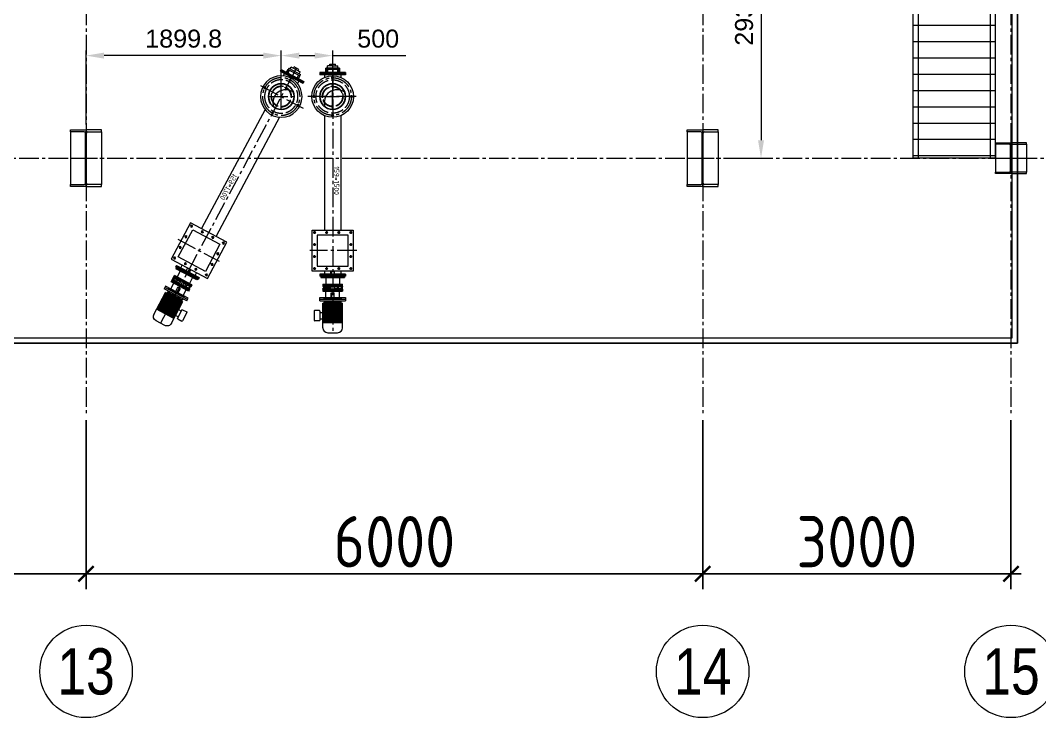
# Model space of a CAD drawing. Header units: millimetres. Extents: x 163705 to 1616509, y 81827 to 302547.
# Drawn here: x 911470 to 921388, y 137613 to 144401 of the extents above; entities that cross this region are included whole.
import ezdxf
from ezdxf.enums import TextEntityAlignment as Align

# ---------------------------------------------------------------- set-up
doc = ezdxf.new("R2010")
doc.units = ezdxf.units.MM
doc.header["$LTSCALE"] = 10
doc.linetypes.add('ACAD_ISO02W100', pattern=[15, 12, -3])
doc.linetypes.add('CENTER2', pattern=[28.575, 19.05, -3.175, 3.175, -3.175])
for name, color, linetype, lineweight in [('1-中心线', 1, 'CENTER2', 0), ('1-剖面线', 8, 'Continuous', 0), ('1-护栏', 4, 'Continuous', 18), ('1-标注', 3, 'Continuous', 0), ('1-虚线', 8, 'ACAD_ISO02W100', 0), ('1-钢构', 6, 'Continuous', 0)]:
    doc.layers.add(name, color=color, linetype=linetype, lineweight=lineweight)
doc.styles.add('ARIAL', font='arial.ttf', dxfattribs={"width": 0.7})
doc.styles.add('HZ', font='gbenor.shx', dxfattribs={"bigfont": 'gbcbig.shx'})
doc.styles.get("Standard").update_dxf_attribs({"font": 'arial.ttf'})
doc.dimstyles.new('100$0', dxfattribs={"dimscale": 100, "dimtxt": 5, "dimasz": 1.5, "dimexe": 1.5, "dimexo": 0.5, "dimtad": 1, "dimdec": 0, "dimdsep": 46, "dimtxsty": 'HZ', "dimblk": 'ARCHTICK', "dimcen": 2.5, "dimdle": 1, "dimclrd": 256, "dimclre": 256, "dimadec": 0, "dimazin": 0, "dimtfac": 1, "dimtdec": 0, "dimtmove": 0, "dimatfit": 3, "dimfxl": 0, "dimarcsym": 0})
doc.dimstyles.new('AM_GB50$0', dxfattribs={"dimscale": 50, "dimtxt": 3.5, "dimasz": 3.5, "dimexe": 1, "dimexo": 1, "dimgap": 1.5, "dimtad": 1, "dimdsep": 46, "dimtxsty": 'Standard', "dimcen": 0, "dimclrd": 256, "dimclre": 256, "dimclrt": 2, "dimadec": 0, "dimazin": 2, "dimtp": 0.1, "dimtm": 0.1, "dimtfac": 0.71, "dimtdec": 3, "dimtmove": 0, "dimatfit": 3, "dimfxl": 0, "dimlwd": -1, "dimlwe": -1, "dimarcsym": 0})

# ---------------------------------------------------------------- blocks, each defined once
blk = doc.blocks.new('G$CEDFA10A2')
for p, q in [((0, 535), (0, 553)), ((0, 553), (150, 553)), ((131.5, 535), (0, 535)), ((0, 535), (0, 21)), ((144.5, 34), (144.5, 522)), ((300, 553), (150, 553)), ((155.5, 34), (155.5, 522)), ((168.5, 535), (300, 535)), ((300, 535), (300, 553)), ((300, 535), (300, 21)), ((0, 21), (131.5, 21)), ((0, 3), (0, 21)), ((150, 3), (0, 3)), ((150, 3), (300, 3)), ((300, 21), (168.5, 21)), ((300, 3), (300, 21))]:
    blk.add_line(p, q)
for centre, start, end in [((131.5, 522), 0, 90), ((168.5, 522), 90, 180), ((131.5, 34), 270, 0), ((168.5, 34), 180, 270)]:
    blk.add_arc(centre, 13, start, end)
at = {"layer": '1-中心线'}
for p, q in [((150, 0), (150, 556)), ((-3, 278), (303, 278))]:
    blk.add_line(p, q, dxfattribs=at)
blk.add_text('HC_SUPERPART', height=0.001).set_placement((150, 3))
blk = doc.blocks.new('G$C2B9B74B2')
for p, q in [((3, 288), (3, 303)), ((3, 303), (153, 303)), ((153, 0), (153, 306)), ((303, 303), (153, 303)), ((303, 288), (303, 303)), ((135, 288), (3, 288)), ((3, 288), (3, 18)), ((148, 31), (148, 275)), ((158, 31), (158, 275)), ((171, 288), (303, 288)), ((303, 288), (303, 18)), ((0, 153), (306, 153)), ((3, 3), (3, 18)), ((3, 18), (135, 18)), ((153, 3), (3, 3)), ((153, 3), (303, 3)), ((303, 18), (171, 18)), ((303, 3), (303, 18))]:
    blk.add_line(p, q)
for centre, start, end in [((135, 275), 0, 90), ((171, 275), 90, 180), ((135, 31), 270, 0), ((171, 31), 180, 270)]:
    blk.add_arc(centre, 13, start, end)
blk.add_text('HC_SUPERPART', height=0.001).set_placement((153, 3))
blk = doc.blocks.new('_ArchTick')
at = {"const_width": 0.15}
blk.add_lwpolyline([(-0.5, -0.5), (0.5, 0.5)], dxfattribs=at)
blk = doc.blocks.new('*D225')
at = {"layer": '1-标注', "lineweight": -2, "transparency": 16777216}
for p, q in [((906109.1, 140509.5), (906109.1, 138862.8)), ((912109.1, 140509.5), (912109.1, 138862.8)), ((906009.1, 139012.8), (912209.1, 139012.8))]:
    blk.add_line(p, q, dxfattribs=at)
at = {"layer": 'Defpoints', "transparency": 16777216}
for p in [(906109.1, 140559.5), (912109.1, 140559.5), (912109.1, 139012.8)]:
    blk.add_point(p, dxfattribs=at)
at = {"layer": '1-标注', "lineweight": -2, "transparency": 16777216, "xscale": 150, "yscale": 150, "zscale": 150, "rotation": 180}
blk.add_blockref('_ArchTick', (906109.1, 139012.8), dxfattribs=at)
at = {"layer": '1-标注', "lineweight": -2, "transparency": 16777216, "xscale": 150, "yscale": 150, "zscale": 150}
blk.add_blockref('_ArchTick', (912109.1, 139012.8), dxfattribs=at)
at = {"layer": '1-标注', "transparency": 16777216, "insert": (909109.1, 139325.3), "char_height": 500, "attachment_point": 5, "style": 'HZ'}
blk.add_mtext('6000', dxfattribs=at)
blk = doc.blocks.new('*D226')
at = {"layer": '1-标注', "lineweight": -2, "transparency": 16777216}
for p, q in [((912109.1, 140509.5), (912109.1, 138862.8)), ((918109.1, 140509.5), (918109.1, 138862.8)), ((912009.1, 139012.8), (918209.1, 139012.8))]:
    blk.add_line(p, q, dxfattribs=at)
at = {"layer": 'Defpoints', "transparency": 16777216}
for p in [(912109.1, 140559.5), (918109.1, 140559.5), (918109.1, 139012.8)]:
    blk.add_point(p, dxfattribs=at)
at = {"layer": '1-标注', "lineweight": -2, "transparency": 16777216, "xscale": 150, "yscale": 150, "zscale": 150, "rotation": 180}
blk.add_blockref('_ArchTick', (912109.1, 139012.8), dxfattribs=at)
at = {"layer": '1-标注', "lineweight": -2, "transparency": 16777216, "xscale": 150, "yscale": 150, "zscale": 150}
blk.add_blockref('_ArchTick', (918109.1, 139012.8), dxfattribs=at)
at = {"layer": '1-标注', "transparency": 16777216, "insert": (915109.1, 139325.3), "char_height": 500, "attachment_point": 5, "style": 'HZ'}
blk.add_mtext('6000', dxfattribs=at)
blk = doc.blocks.new('*D227')
at = {"layer": '1-标注', "lineweight": -2, "transparency": 16777216}
for p, q in [((918109.1, 140509.5), (918109.1, 138862.8)), ((921109.1, 140509.5), (921109.1, 138862.8)), ((918009.1, 139012.8), (921209.1, 139012.8))]:
    blk.add_line(p, q, dxfattribs=at)
at = {"layer": 'Defpoints', "transparency": 16777216}
for p in [(918109.1, 140559.5), (921109.1, 140559.5), (921109.1, 139012.8)]:
    blk.add_point(p, dxfattribs=at)
at = {"layer": '1-标注', "lineweight": -2, "transparency": 16777216, "xscale": 150, "yscale": 150, "zscale": 150, "rotation": 180}
blk.add_blockref('_ArchTick', (918109.1, 139012.8), dxfattribs=at)
at = {"layer": '1-标注', "lineweight": -2, "transparency": 16777216, "xscale": 150, "yscale": 150, "zscale": 150}
blk.add_blockref('_ArchTick', (921109.1, 139012.8), dxfattribs=at)
at = {"layer": '1-标注', "transparency": 16777216, "insert": (919609.1, 139325.3), "char_height": 500, "attachment_point": 5, "style": 'HZ'}
blk.add_mtext('3000', dxfattribs=at)
blk = doc.blocks.new('*U489')
at = {"layer": '1-护栏'}
h = blk.add_hatch(dxfattribs=at)
h.set_pattern_fill('ANSI31', color=256, scale=50, angle=315)
h.set_pattern_definition([(0, (-900, 1161.77), (4e-14, 158.75), [])])
h.paths.add_polyline_path([(800, 0), (0, 0), (0, 4000), (800, 4000)])
for p, q in [((50, 4000), (50, 0)), ((750, 4000), (750, 0))]:
    blk.add_line(p, q, dxfattribs=at)
at = {"layer": '1-钢构'}
blk.add_lwpolyline([(800, 0), (0, 0), (0, 4000), (800, 4000)], close=True, dxfattribs=at)
blk = doc.blocks.new('G$CB201A50B')
blk.add_circle((128, 128), 125)
at = {"layer": '1-中心线'}
for p, q in [((128, 0), (128, 256)), ((0, 128), (256, 128))]:
    blk.add_line(p, q, dxfattribs=at)
at = {"layer": '1-剖面线'}
blk.add_arc((171.3, 68.6), 125, 53.19554, 199.00042, dxfattribs=at)
blk = doc.blocks.new('*D655')
at = {"layer": '1-标注', "transparency": 16777216}
for p, q in [((912109.1, 143387.6), (912109.1, 144107.9)), ((914008.9, 143584.6), (914008.9, 144107.9)), ((913833.9, 144057.9), (912284.1, 144057.9))]:
    blk.add_line(p, q, dxfattribs=at)
for points in [[(912284.1, 144087), (912284.1, 144028.7), (912109.1, 144057.9)], [(913833.9, 144087), (913833.9, 144028.7), (914008.9, 144057.9)]]:
    blk.add_solid(points, dxfattribs=at)
at = {"layer": 'Defpoints', "transparency": 16777216}
for p in [(912109.1, 144057.9), (914008.9, 143534.6), (912109.1, 143337.6)]:
    blk.add_point(p, dxfattribs=at)
at = {"layer": '1-标注', "transparency": 16777216, "insert": (913059, 144222.2), "char_height": 175, "attachment_point": 5}
blk.add_mtext('1899.8', dxfattribs=at)
blk = doc.blocks.new('*D656')
at = {"layer": '1-标注', "transparency": 16777216}
for p, q in [((914008.9, 143584.6), (914008.9, 144107.9)), ((914508.9, 143581.6), (914508.9, 144107.9)), ((914183.9, 144057.9), (914333.9, 144057.9)), ((914508.9, 144057.9), (915219.9, 144057.9))]:
    blk.add_line(p, q, dxfattribs=at)
for points in [[(914183.9, 144087), (914183.9, 144028.7), (914008.9, 144057.9)], [(914333.9, 144087), (914333.9, 144028.7), (914508.9, 144057.9)]]:
    blk.add_solid(points, dxfattribs=at)
at = {"layer": 'Defpoints', "transparency": 16777216}
for p in [(914508.9, 144057.9), (914008.9, 143534.6), (914508.9, 143531.6)]:
    blk.add_point(p, dxfattribs=at)
at = {"layer": '1-标注', "transparency": 16777216, "insert": (914951.9, 144222.2), "char_height": 175, "attachment_point": 5}
blk.add_mtext('500', dxfattribs=at)
blk = doc.blocks.new('A$C63304508')
for p, q in [((0, 56.2), (0, 41.2)), ((130, 56.2), (0, 56.2)), ((130, 41.2), (0, 41.2)), ((15.5, 41.2), (15.5, 20.2)), ((65, 20.2), (15.5, 20.2)), ((39, 20.2), (39, 5)), ((39, 5), (91, 5)), ((65, 20.2), (114.5, 20.2)), ((91, 20.2), (91, 5)), ((114.5, 41.2), (114.5, 20.2)), ((130, 41.2), (130, 56.2))]:
    blk.add_line(p, q)
at = {"layer": '1-中心线'}
blk.add_line((65, 61.2), (65, 0), dxfattribs=at)
blk = doc.blocks.new('A$Ca64258c1')
for p, q in [((0, 235), (0, 5)), ((0, 235), (12, 235)), ((12, 235), (12, 5)), ((76.1, 216), (76.1, 24)), ((76.1, 216), (86, 216)), ((86, 216), (95.8, 216)), ((87.1, 216), (87.1, 24)), ((95.8, 216), (95.8, 24)), ((95.8, 216), (100.9, 216)), ((100.9, 212), (100.9, 216)), ((104.9, 208), (116.1, 208)), ((120.1, 212), (120.1, 216)), ((125.4, 216), (120.1, 216)), ((125.3, 216), (125.3, 24)), ((125.4, 216), (135.3, 216)), ((135.1, 216), (135.1, 24)), ((135.3, 216), (135.3, 24)), ((135.3, 216), (145.1, 216)), ((145.1, 216), (145.1, 24)), ((208.1, 245), (208.1, -5)), ((224.1, 245), (208.1, 245)), ((224.1, 245), (224.1, -5)), ((12, 187.9), (46, 187.9)), ((12, 187.9), (75, 187.9)), ((12, 187.9), (12, 52.1)), ((102.9, 137), (119.1, 137)), ((102.9, 103), (119.1, 103)), ((208.1, 187.9), (145.1, 187.9)), ((145.1, 187.9), (145.1, 52.1)), ((208.1, 187.9), (174.1, 187.9)), ((0, 5), (12, 5)), ((12, 52.1), (75, 52.1)), ((144, 24), (76.1, 24)), ((87.1, 24), (77.2, 24)), ((95.8, 24), (86, 24)), ((96.9, 24), (100.9, 24)), ((100.9, 28), (100.9, 24)), ((104.9, 32), (116.1, 32)), ((120.1, 28), (120.1, 24)), ((125.4, 24), (121.4, 24)), ((125.4, 24), (135.3, 24)), ((135.3, 24), (145.1, 24)), ((208.1, 52.1), (145.1, 52.1)), ((208.1, -5), (224.1, -5))]:
    blk.add_line(p, q)
for points in [[(101.9, 174.4), (119.4, 174.4), (119.4, 204.5), (101.9, 204.5)], [(101.9, 65.6), (119.4, 65.6), (119.4, 35.5), (101.9, 35.5)]]:
    blk.add_lwpolyline(points, close=True)
for points in [[(119.1, 137), (119.1, 167.9), (102.9, 167.9), (102.9, 137)], [(119.1, 103), (119.1, 72.1), (102.9, 72.1), (102.9, 103)]]:
    blk.add_lwpolyline(points)
for centre, start, end in [((104.9, 212), 180, 270), ((116.1, 212), 270, 0), ((104.9, 28), 90, 180), ((116.1, 28), 0, 90)]:
    blk.add_arc(centre, 4, start, end)
blk = doc.blocks.new('2.2kW')
for p, q in [((224.1, 125), (238.1, 125)), ((224.1, -125), (224.1, 125)), ((238.1, -125), (238.1, 125)), ((0, 17.5), (-47, 17.5)), ((-47, -17.5), (-47, 17.5)), ((220.1, 14), (160.1, 14)), ((160.1, -14), (160.1, 14)), ((224.1, 90), (220.1, 90)), ((220.1, -90), (220.1, 90)), ((238.1, 87.9), (249.5, 78.6)), ((249.5, 78.6), (252.5, 78.6)), ((249.7, -78.6), (249.7, 78.6)), ((262.1, 86.4), (252.5, 78.6)), ((252.5, -78.6), (252.5, 78.6)), ((262.1, -96), (262.1, 96)), ((505.1, 96), (262.1, 96)), ((448.9, 91.2), (262.1, 91.2)), ((448.9, 86.4), (262.1, 86.4)), ((448.9, 81.6), (262.1, 81.6)), ((448.9, 76.8), (262.1, 76.8)), ((448.9, 72), (262.1, 72)), ((448.9, 67.2), (262.1, 67.2)), ((448.9, 59.5), (262.1, 59.5)), ((448.9, 51.8), (262.1, 51.8)), ((448.9, 44.2), (262.1, 44.2)), ((448.9, 36.5), (262.1, 36.5)), ((448.9, 26.9), (262.1, 26.9)), ((448.9, 17.3), (262.1, 17.3)), ((448.9, 7.7), (262.1, 7.7)), ((448.9, -96), (448.9, 96)), ((549.1, -48), (549.1, 48)), ((0, -11.5), (-47, -11.5)), ((0, -17.5), (-47, -17.5)), ((220.1, -8), (160.1, -8)), ((220.1, -14), (160.1, -14)), ((224.1, -90), (220.1, -90)), ((238.1, -87.9), (249.5, -78.6)), ((252.5, -78.6), (249.7, -78.6)), ((262.1, -86.4), (252.5, -78.6)), ((448.9, -1.9), (262.1, -1.9)), ((448.9, -11.5), (262.1, -11.5)), ((448.9, -21.1), (262.1, -21.1)), ((448.9, -30.7), (262.1, -30.7)), ((448.9, -40.3), (262.1, -40.3)), ((448.9, -48), (262.1, -48)), ((448.9, -55.7), (262.1, -55.7)), ((448.9, -63.4), (262.1, -63.4)), ((448.9, -71), (262.1, -71)), ((448.9, -75.8), (262.1, -75.8)), ((448.9, -80.6), (262.1, -80.6)), ((448.9, -86.4), (262.1, -86.4)), ((448.9, -91.2), (262.1, -91.2)), ((505.1, -96), (262.1, -96)), ((351.4, -124.3), (351.4, -96)), ((415.8, -124.3), (415.8, -96)), ((238.1, -125), (224.1, -125)), ((333.6, -129.3), (333.6, -175)), ((338.6, -124.3), (428.6, -124.3)), ((338.6, -180), (428.6, -180)), ((433.6, -129.3), (433.6, -175))]:
    blk.add_line(p, q)
for centre, radius, start, end in [((501.1, 48), 48, 0, 90), ((501.1, -48), 48, 270, 0), ((338.6, -129.3), 5, 90, 180), ((338.6, -175), 5, 180, 270), ((428.6, -129.3), 5, 0, 90), ((428.6, -175), 5, 270, 0)]:
    blk.add_arc(centre, radius, start, end)
at = {"xscale": -1, "rotation": 180}
blk.add_blockref('A$Ca64258c1', (0, 120), dxfattribs=at)
blk = doc.blocks.new('G$C0DC84897')
for p, q in [((86.2, 366.1), (86.2, 116.1)), ((86.2, 366.1), (106.2, 366.1)), ((96.2, 366.1), (96.2, 116.1)), ((106.2, 366.1), (106.2, 116.1)), ((106.2, 320.6), (132.5, 320.6)), ((504.9, 320.6), (1615.7, 320.6)), ((2018.7, 320.6), (2048.7, 320.6)), ((2048.7, 366.1), (2068.7, 366.1)), ((2048.7, 366.1), (2048.7, 116.1)), ((2058.7, 366.1), (2058.7, 116.1)), ((2068.7, 366.1), (2068.7, 116.1)), ((86.2, 116.1), (106.2, 116.1)), ((106.2, 161.6), (132.5, 161.6)), ((504.9, 161.6), (1615.7, 161.6)), ((2018.7, 161.6), (2048.7, 161.6)), ((2048.7, 116.1), (2068.7, 116.1))]:
    blk.add_line(p, q)
for points in [[(2018.7, 441.1), (2018.7, 41.1), (1618.7, 41.1), (1618.7, 441.1)], [(56.2, 306.1), (86.2, 306.1), (86.2, 306.1), (56.2, 306.1)], [(1968.7, 91.1), (1968.7, 391.1), (1668.7, 391.1), (1668.7, 91.1)], [(56.2, 291.1), (86.2, 291.1), (86.2, 291.1), (56.2, 291.1)], [(56.2, 191.1), (86.2, 191.1), (86.2, 191.1), (56.2, 191.1)], [(56.2, 176.1), (86.2, 176.1), (86.2, 176.1), (56.2, 176.1)]]:
    blk.add_lwpolyline(points, close=True)
for centre, radius in [((318.7, 241.1), 202.5), ((318.7, 423.6), 9), ((1643.2, 416.6), 9), ((1760.2, 416.6), 9), ((1877.2, 416.6), 9), ((1994.2, 416.6), 9), ((1643.2, 299.6), 9), ((1994.2, 299.6), 9), ((136.2, 240.9), 9), ((501.2, 240.9), 9), ((1643.2, 182.6), 9), ((1994.2, 182.6), 9), ((318.4, 58.6), 9), ((1643.2, 65.6), 9), ((1760.2, 65.6), 9), ((1877.2, 65.6), 9), ((1994.2, 65.6), 9)]:
    blk.add_circle(centre, radius)
at = {"layer": '1-中心线'}
for p, q in [((305.7, 423.6), (331.7, 423.6)), ((318.7, 468.8), (318.7, 0)), ((318.7, 410.6), (318.7, 436.6)), ((1630.2, 416.6), (1656.2, 416.6)), ((1643.2, 403.6), (1643.2, 429.6)), ((1747.2, 416.6), (1773.2, 416.6)), ((1760.2, 403.6), (1760.2, 429.6)), ((1818.7, 475.9), (1818.7, 19.4)), ((1890.2, 416.6), (1864.2, 416.6)), ((1877.2, 403.6), (1877.2, 429.6)), ((1981.2, 416.6), (2007.2, 416.6)), ((1994.2, 403.6), (1994.2, 429.6)), ((86.2, 341.1), (106.2, 341.1)), ((1630.2, 299.6), (1656.2, 299.6)), ((1643.2, 312.6), (1643.2, 286.6)), ((1981.2, 299.6), (2007.2, 299.6)), ((1994.2, 312.6), (1994.2, 286.6)), ((61.2, 241.1), (2617.8, 241.1)), ((123.2, 240.9), (149.2, 240.9)), ((136.2, 227.9), (136.2, 253.9)), ((488.2, 240.9), (514.2, 240.9)), ((501.2, 227.9), (501.2, 253.9)), ((86.2, 141.1), (106.2, 141.1)), ((1630.2, 182.6), (1656.2, 182.6)), ((1643.2, 169.6), (1643.2, 195.6)), ((1981.2, 182.6), (2007.2, 182.6)), ((1994.2, 169.6), (1994.2, 195.6)), ((305.4, 58.6), (331.4, 58.5)), ((318.5, 71.6), (318.4, 45.6)), ((1630.2, 65.6), (1656.2, 65.6)), ((1643.2, 52.6), (1643.2, 78.6)), ((1747.2, 65.6), (1773.2, 65.6)), ((1760.2, 52.6), (1760.2, 78.6)), ((1890.2, 65.6), (1864.2, 65.6)), ((1877.2, 52.6), (1877.2, 78.6)), ((1981.2, 65.6), (2007.2, 65.6)), ((1994.2, 52.6), (1994.2, 78.6))]:
    blk.add_line(p, q, dxfattribs=at)
blk.add_circle((318.7, 241.1), 182.5, dxfattribs=at)
at = {"layer": '1-虚线'}
for radius in [162.5, 100, 96]:
    blk.add_circle((318.7, 241.1), radius, dxfattribs=at)
at = {"xscale": -1, "rotation": 270}
blk.add_blockref('A$C63304508', (0, 176.1), dxfattribs=at)
blk.add_blockref('2.2kW', (2068.7, 241.1))
at = {"style": 'HZ'}
blk.add_text('159*1500', height=50, dxfattribs=at).set_placement((997.2, 254.5))
blk = doc.blocks.new('G$C2CBB079F')
for p, q in [((366.1, 2731.6), (116.1, 2731.6)), ((116.1, 2731.6), (116.1, 2711.6)), ((366.1, 2721.6), (116.1, 2721.6)), ((366.1, 2711.6), (116.1, 2711.6)), ((161.6, 2711.6), (161.6, 2685.4)), ((320.6, 2711.6), (320.6, 2685.4)), ((366.1, 2731.6), (366.1, 2711.6)), ((161.6, 2312.9), (161.6, 1002.1)), ((320.6, 2312.9), (320.6, 1002.1)), ((161.6, 599.1), (161.6, 569.1)), ((320.6, 599.1), (320.6, 569.1)), ((116.1, 569.1), (116.1, 549.1)), ((366.1, 569.1), (116.1, 569.1)), ((366.1, 559.1), (116.1, 559.1)), ((366.1, 549.1), (116.1, 549.1)), ((366.1, 569.1), (366.1, 549.1))]:
    blk.add_line(p, q)
for points in [[(176.1, 2761.6), (176.1, 2731.6), (176.1, 2731.6), (176.1, 2761.6)], [(191.1, 2761.6), (191.1, 2731.6), (191.1, 2731.6), (191.1, 2761.6)], [(291.1, 2761.6), (291.1, 2731.6), (291.1, 2731.6), (291.1, 2761.6)], [(306.1, 2761.6), (306.1, 2731.6), (306.1, 2731.6), (306.1, 2761.6)], [(441.1, 599.1), (41.1, 599.1), (41.1, 999.1), (441.1, 999.1)], [(91.1, 649.1), (391.1, 649.1), (391.1, 949.1), (91.1, 949.1)]]:
    blk.add_lwpolyline(points, close=True)
for centre, radius in [((241.1, 2499.1), 202.5), ((240.9, 2681.6), 9), ((58.6, 2499.4), 9), ((423.6, 2499.1), 9), ((240.9, 2316.6), 9), ((65.6, 974.6), 9), ((182.6, 974.6), 9), ((299.6, 974.6), 9), ((416.6, 974.6), 9), ((65.6, 857.6), 9), ((416.6, 857.6), 9), ((65.6, 740.6), 9), ((416.6, 740.6), 9), ((65.6, 623.6), 9), ((182.6, 623.6), 9), ((299.6, 623.6), 9), ((416.6, 623.6), 9)]:
    blk.add_circle(centre, radius)
at = {"layer": '1-中心线'}
for p, q in [((141.1, 2731.6), (141.1, 2711.6)), ((227.9, 2681.6), (253.9, 2681.6)), ((240.9, 2694.6), (240.9, 2668.6)), ((241.1, 2756.6), (241.1, 0)), ((341.1, 2731.6), (341.1, 2711.6)), ((468.8, 2499.1), (0, 2499.1)), ((71.6, 2499.4), (45.6, 2499.4)), ((58.6, 2512.4), (58.5, 2486.4)), ((410.6, 2499.1), (436.6, 2499.1)), ((423.6, 2512.1), (423.6, 2486.1)), ((227.9, 2316.6), (253.9, 2316.6)), ((240.9, 2329.6), (240.9, 2303.6)), ((52.6, 974.6), (78.6, 974.6)), ((65.6, 987.6), (65.6, 961.6)), ((169.6, 974.6), (195.6, 974.6)), ((182.6, 987.6), (182.6, 961.6)), ((312.6, 974.6), (286.6, 974.6)), ((299.6, 987.6), (299.6, 961.6)), ((403.6, 974.6), (429.6, 974.6)), ((416.6, 987.6), (416.6, 961.6)), ((475.9, 799.1), (19.4, 799.1)), ((52.6, 857.6), (78.6, 857.6)), ((65.6, 870.6), (65.6, 844.6)), ((403.6, 857.6), (429.6, 857.6)), ((416.6, 870.6), (416.6, 844.6)), ((52.6, 740.6), (78.6, 740.6)), ((65.6, 727.6), (65.6, 753.6)), ((403.6, 740.6), (429.6, 740.6)), ((416.6, 727.6), (416.6, 753.6)), ((52.6, 623.6), (78.6, 623.6)), ((65.6, 636.6), (65.6, 610.6)), ((169.6, 623.6), (195.6, 623.6)), ((182.6, 636.6), (182.6, 610.6)), ((312.6, 623.6), (286.6, 623.6)), ((299.6, 636.6), (299.6, 610.6)), ((403.6, 623.6), (429.6, 623.6)), ((416.6, 636.6), (416.6, 610.6))]:
    blk.add_line(p, q, dxfattribs=at)
blk.add_circle((241.1, 2499.1), 182.5, dxfattribs=at)
at = {"layer": '1-虚线'}
for radius in [162.5, 100, 96]:
    blk.add_circle((241.1, 2499.1), radius, dxfattribs=at)
at = {"xscale": -1, "rotation": 180}
blk.add_blockref('A$C63304508', (176.1, 2817.8), dxfattribs=at)
at = {"rotation": 270}
blk.add_blockref('2.2kW', (241.1, 549.1), dxfattribs=at)
at = {"style": 'HZ'}
blk.add_text('159*1700', height=50, rotation=270, dxfattribs=at).set_placement((254.5, 1620.6))
blk = doc.blocks.new('*D812')
at = {"layer": '1-标注', "transparency": 16777216}
for p, q in [((918159.1, 145997.1), (918727.1, 145997.1)), ((918677.1, 145822.1), (918677.1, 143234.6)), ((918312.1, 143059.6), (918727.1, 143059.6))]:
    blk.add_line(p, q, dxfattribs=at)
for points in [[(918647.9, 145822.1), (918706.3, 145822.1), (918677.1, 145997.1)], [(918647.9, 143234.6), (918706.3, 143234.6), (918677.1, 143059.6)]]:
    blk.add_solid(points, dxfattribs=at)
at = {"layer": 'Defpoints', "transparency": 16777216}
for p in [(918109.1, 145997.1), (918262.1, 143059.6), (918677.1, 143059.6)]:
    blk.add_point(p, dxfattribs=at)
at = {"layer": '1-标注', "transparency": 16777216, "insert": (918512.7, 144528.4), "char_height": 175, "attachment_point": 5, "rotation": 90}
blk.add_mtext('2937.5', dxfattribs=at)

msp = doc.modelspace()

# ---------------------------------------------------------------- linework, layer by layer
msp.add_lwpolyline([(872546.56, 141259.632), (921171.56, 141259.632), (921171.56, 151559.632), (872546.56, 151559.632)], close=True)
at = {"layer": '1-中心线'}
for p, q in [((912109.06, 152259.738), (912109.06, 140559.499)), ((918109.06, 152259.738), (918109.06, 140559.499)), ((921109.06, 152259.738), (921109.06, 140559.499)), ((858309.06, 143059.632), (923119.335, 143059.632))]:
    msp.add_line(p, q, dxfattribs=at)
at = {"layer": '1-护栏'}
msp.add_lwpolyline([(872596.56, 141309.632), (921121.56, 141309.632), (921121.56, 151509.632), (872596.56, 151509.632)], close=True, dxfattribs=at)
for centre in [(912109.06, 138062.793), (918109.06, 138062.793), (921109.06, 138062.793)]:
    msp.add_circle(centre, 450, dxfattribs=at)

# ---------------------------------------------------------------- block references
for name, p in [('*U489', (920156.061, 143059.632)), ('G$CB201A50B', (913880.856, 143531.632)), ('G$CB201A50B', (914380.856, 143531.632))]:
    msp.add_blockref(name, p)
at = {"layer": '1-剖面线', "xscale": -1, "rotation": 331.9275130641406}
msp.add_blockref('G$C2CBB079F', (913045.497, 141341.091), dxfattribs=at)
at = {"layer": '1-剖面线', "rotation": 270}
msp.add_blockref('G$C0DC84897', (914267.8, 143978.332), dxfattribs=at)
at = {"layer": '1-钢构'}
for name, p in [('G$CEDFA10A2', (911959.06, 142781.632)), ('G$CEDFA10A2', (917959.06, 142781.632)), ('G$C2B9B74B2', (920956.06, 142906.632))]:
    msp.add_blockref(name, p, dxfattribs=at)

# ---------------------------------------------------------------- texts
at = {"layer": '1-护栏', "style": 'ARIAL', "width": 0.8}
for s, p in [('13', (912109.06, 138062.793)), ('14', (918109.06, 138062.793)), ('15', (921109.06, 138062.793))]:
    msp.add_text(s, height=450, dxfattribs=at).set_placement(p, align=Align.MIDDLE_CENTER)

# ---------------------------------------------------------------- dimensions: what is measured, and where the dimension line sits
at = {"layer": '1-标注'}
dim = msp.add_linear_dim(base=(918677.1, 143059.632), p1=(918109.06, 145997.132), p2=(918262.06, 143059.632), angle=90, dimstyle='AM_GB50$0', override={"dimtmove": 1}, dxfattribs=at)
dim.commit()
dim.dimension.update_dxf_attribs({"geometry": '*D812', "text_midpoint": (918512.69, 144528.382)})
for base, p2, picture, middle in [((912109.06, 144057.857), (912109.06, 143337.632), '*D655', (913058.958, 144222.207)), ((914508.856, 144057.857), (914508.856, 143531.632), '*D656', (914951.881, 144222.207))]:
    dim = msp.add_linear_dim(base=base, p1=(914008.856, 143534.632), p2=p2, dimstyle='AM_GB50$0', dxfattribs=at)
    dim.commit()
    dim.dimension.update_dxf_attribs({"geometry": picture, "text_midpoint": middle})
for base, p1, p2, picture, middle in [((912109.06, 139012.793), (906109.06, 140559.499), (912109.06, 140559.499), '*D225', (909109.06, 139325.293)), ((918109.06, 139012.793), (912109.06, 140559.499), (918109.06, 140559.499), '*D226', (915109.06, 139325.293)), ((921109.06, 139012.793), (918109.06, 140559.499), (921109.06, 140559.499), '*D227', (919609.06, 139325.293))]:
    dim = msp.add_linear_dim(base=base, p1=p1, p2=p2, dimstyle='100$0', override={"dimtol": 0, "dimlim": 0, "dimtdec": 8, "dimtix": 1}, dxfattribs=at)
    dim.commit()
    dim.dimension.update_dxf_attribs({"geometry": picture, "text_midpoint": middle})

doc.saveas('drawing.dxf')
